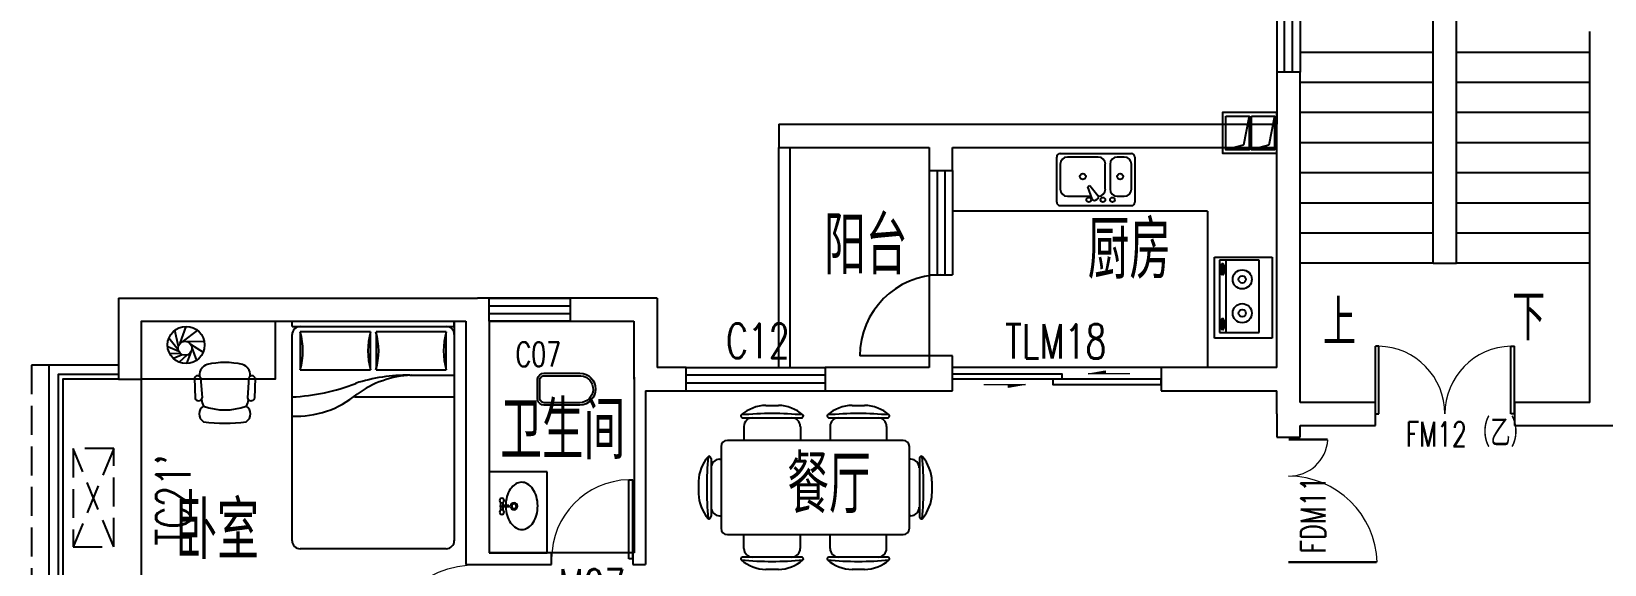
# Model space of a CAD drawing. Extents: x -503102 to -474302, y -636822 to -607622.
# Drawn here: x -503102 to -489524, y -627072 to -622472 of the extents above; entities that cross this region are included whole.
import ezdxf

# ---------------------------------------------------------------- set-up
doc = ezdxf.new("R2010")
doc.units = 0
doc.header["$LTSCALE"] = 1000
doc.header["$MEASUREMENT"] = 0
doc.linetypes.add('DASH', pattern=[0.35, 0.25, -0.1])
doc.layers.get('0').update_dxf_attribs({"linetype": 'CONTINUOUS'})
for name, color, linetype in [('BACONY', 6, 'CONTINUOUS'), ('FUR', 8, 'CONTINUOUS'), ('LVTRY', 8, 'CONTINUOUS'), ('PUB_DIM', 3, 'CONTINUOUS'), ('rname', 255, 'CONTINUOUS'), ('STAIR', 3, 'CONTINUOUS'), ('Text(文字)', 7, 'CONTINUOUS'), ('WALL', 2, 'CONTINUOUS'), ('WINDOW', 3, 'CONTINUOUS'), ('WINDOW_TEXT', 7, 'CONTINUOUS'), ('厨洁', 151, 'CONTINUOUS'), ('看线', 4, 'CONTINUOUS')]:
    doc.layers.add(name, color=color, linetype=linetype)
doc.layers.get('PUB_DIM').off()
doc.styles.add('_TCH_WINDOW', font='SIMPLEX', dxfattribs={"height": 3.5, "bigfont": 'GBCBIG'})
doc.styles.add('ATT', font='TXT')
doc.styles.add('DIM_FONT', font='ROMAND.shx', dxfattribs={"width": 0.7})
doc.styles.add('HZ', font='', dxfattribs={"width": 0.8})
doc.styles.get("Standard").update_dxf_attribs({"font": 'GBENOR', "bigfont": 'GBCBIG'})
doc.styles.get('HZ').set_extended_font_data('FangSong_GB2312')

# ---------------------------------------------------------------- blocks, each defined once
blk = doc.blocks.new('5345')
at = {"layer": 'FUR'}
for p, q in [((207280, 31820), (207370, 31820)), ((207900, 31820), (207990, 31820)), ((207117, 31730), (207533, 31730)), ((207737, 31730), (208152, 31730)), ((207122, 31669), (207122, 31568)), ((207528, 31669), (207528, 31568)), ((207742, 31669), (207742, 31568)), ((208148, 31669), (208148, 31568)), ((206958, 31523), (206958, 30936)), ((208267, 31568), (207003, 31568)), ((208312, 30936), (208312, 31523)), ((206886, 31437), (206886, 31022)), ((206947, 31432), (206958, 31432)), ((208323, 31432), (208312, 31432)), ((208384, 31437), (208384, 31022)), ((206796, 31274), (206796, 31185)), ((208474, 31274), (208474, 31185)), ((206947, 31026), (206958, 31026)), ((208323, 31026), (208312, 31026)), ((207003, 30891), (208267, 30891)), ((207122, 30790), (207122, 30891)), ((207528, 30790), (207528, 30891)), ((207742, 30790), (207742, 30891)), ((208148, 30790), (208148, 30891)), ((207533, 30729), (207117, 30729)), ((208152, 30729), (207737, 30729)), ((207370, 30639), (207280, 30639)), ((207990, 30639), (207900, 30639))]:
    blk.add_line(p, q, dxfattribs=at)
for centre, radius, start, end in [((207289, 31535), 285, 91.7651, 130.7265), ((207361, 31535), 285, 49.2735, 88.2349), ((207909, 31535), 285, 91.7651, 130.7265), ((207981, 31535), 285, 49.2735, 88.2349), ((207109, 31744), 9.02, 130.7265, 202.67), ((207117, 31748), 18, 202.67, 270), ((207325, 29313), 2448, 84.8023, 95.1977), ((207183, 31669), 60.9, 90, 180), ((207467, 31669), 60.9, 0, 90), ((207533, 31748), 18, 270, 337.33), ((207541, 31744), 9.02, 337.33, 409.2735), ((207729, 31744), 9.02, 130.7265, 202.67), ((207737, 31748), 18, 202.67, 270), ((207945, 29313), 2448, 84.8023, 95.1977), ((207803, 31669), 60.9, 90, 180), ((208087, 31669), 60.9, 0, 90), ((208152, 31748), 18, 270, 337.33), ((208161, 31744), 9.02, 337.33, 409.2735), ((207003, 31523), 45.1, 90, 180), ((208267, 31523), 45.1, 0, 90), ((207080, 31265), 285, 139.2735, 178.2349), ((209303, 31229), 2448, 174.8023, 185.1977), ((206871, 31445), 9.02, 67.33, 139.2735), ((206868, 31437), 18, 0, 67.33), ((206947, 31371), 60.9, 90, 180), ((208323, 31371), 60.9, 0, 90), ((208402, 31437), 18, 112.67, 180), ((208399, 31445), 9.02, 40.7265, 112.67), ((205967, 31229), 2448, 354.8023, 365.1977), ((208190, 31265), 285, 1.7651, 40.7265), ((207080, 31193), 285, 181.7651, 220.7265), ((208190, 31193), 285, 319.2735, 358.2349), ((206871, 31013), 9.02, 220.7265, 292.67), ((206868, 31022), 18, 292.67, 360), ((206947, 31087), 60.9, 180, 270), ((208323, 31087), 60.9, 270, 360), ((208402, 31022), 18, 180, 247.33), ((208399, 31013), 9.02, 247.33, 319.2735), ((207003, 30936), 45.1, 180, 270), ((208267, 30936), 45.1, 270, 360), ((207183, 30790), 60.9, 180, 270), ((207467, 30790), 60.9, 270, 360), ((207803, 30790), 60.9, 180, 270), ((208087, 30790), 60.9, 270, 360), ((207109, 30715), 9.02, 157.33, 229.2735), ((207117, 30711), 18, 90, 157.33), ((207289, 30924), 285, 229.2735, 268.2349), ((207325, 33146), 2448, 264.8023, 275.1977), ((207361, 30924), 285, 271.7651, 310.7265), ((207533, 30711), 18, 22.67, 90), ((207541, 30715), 9.02, 310.7265, 382.67), ((207729, 30715), 9.02, 157.33, 229.2735), ((207737, 30711), 18, 90, 157.33), ((207945, 33146), 2448, 264.8023, 275.1977), ((207909, 30924), 285, 229.2735, 268.2349), ((207981, 30924), 285, 271.7651, 310.7265), ((208152, 30711), 18, 22.67, 90), ((208161, 30715), 9.02, 310.7265, 382.67)]:
    blk.add_arc(centre, radius, start, end, dxfattribs=at)
blk = doc.blocks.new('M_C5')
for p, q in [((-60, 63), (-50, 152)), ((-28, 86), (7, 160)), ((-9, 88), (59, 149)), ((-54, -14), (-154, 45)), ((-71, 21), (-106, 120)), ((12, 83), (112, 114)), ((26, 75), (152, 50)), ((42, 53), (156, -35)), ((48, 21), (102, -123)), ((-26, -30), (-153, -47)), ((14, -26), (-99, -126)), ((41, -2), (5, -160))]:
    blk.add_line(p, q)
for centre, radius in [((0, 0), 160), ((-11, 28), 60)]:
    blk.add_circle(centre, radius)
at = {"width": 0.8, "flags": 9}
for tag in ['XSIZE', 'YSIZE']:
    blk.add_attdef(tag, (0, 0), '', height=0.5, dxfattribs=at)
blk = doc.blocks.new('12PSTG02')
at = {"color": 0, "linetype": 'ByBlock'}
for p, q in [((-5.882738, 11.493405), (-13.636493, 11.294805)), ((-5.73403, 9.170818), (-13.415554, 8.575543)), ((-4.996459, 9.562867), (-5.284204, 9.540568)), ((-5.882738, -11.493405), (-13.636493, -11.294805)), ((-5.73403, -9.170818), (-13.415554, -8.575543)), ((-4.996459, -9.562867), (-5.284204, -9.540568)), ((-4.996459, -9.562867), (-5.28099, -9.544821))]:
    blk.add_line(p, q, dxfattribs=at)
for centre, radius, start, end in [((39.486083, 0), 62.486083, 172.590731, 187.409269), ((-19.5, 6.311132), 3.452743, 30.392687, 149.607313), ((4.70097, 0), 22.70097, 159.208954, 200.791046), ((-12.998837, 0.943692), 7.999035, 97.334712, 116.212212), ((-13.097037, 9.970029), 1.4304, 112.156422, 257.133709), ((-6.286552, 10.301496), 1.258456, 296.04311, 431.283835), ((-4.647836, 5.578088), 4, 16.10866, 95), ((-28.187947, 0), 28.187947, 346.275006, 373.724994), ((-19.5, -6.311132), 3.452743, 210.392687, 329.607313), ((-12.998837, -1.056308), 7.999035, 243.61801, 261.904764), ((-13.097037, -9.970029), 1.4304, 102.866291, 247.843578), ((-6.286552, -10.301496), 1.258456, 288.716165, 423.95689), ((-4.647836, -5.578088), 4, 265, 343.89134)]:
    blk.add_arc(centre, radius, start, end, dxfattribs=at)
at = {"color": 0, "linetype": 'ByBlock', "style": 'ATT'}
for tag, p, flags in [('ITEM', (-22, -21), 3), ('ROOM_NUMBER', (-22, -29), 1)]:
    blk.add_attdef(tag, p, '', height=6, dxfattribs=dict(at, flags=flags))
blk = doc.blocks.new('-CHAI6')
at = {"xscale": 22.75, "yscale": 22.75, "zscale": 22.75}
blk.add_blockref('12PSTG02', (519, 28), dxfattribs=at)
blk = doc.blocks.new('434')
at = {"layer": 'FUR'}
for p, q in [((203562, 31869), (203562, 31915)), ((203562, 31915), (204962, 31915)), ((204962, 31869), (204962, 31915)), ((204962, 31915), (204962, 31499)), ((203562, 31869), (204962, 31869)), ((203562, 30021), (203562, 31799)), ((204239, 31822), (203632, 31822)), ((203632, 31822), (203632, 31495)), ((204239, 31495), (204239, 31822)), ((204892, 31822), (204286, 31822)), ((204286, 31822), (204286, 31495)), ((204892, 31495), (204892, 31822)), ((204962, 31799), (204962, 30021)), ((203632, 31495), (204239, 31495)), ((204286, 31495), (204892, 31495)), ((204577, 31449), (204962, 31449)), ((204099, 31262), (204962, 31262)), ((204892, 29951), (203632, 29951))]:
    blk.add_line(p, q, dxfattribs=at)
for centre, radius, start, end in [((203632, 31799), 70, 90, 180), ((203072, 31659), 583, 343.7398, 376.2602), ((204799, 31659), 583, 163.7398, 196.2602), ((203726, 31659), 583, 343.7398, 376.2602), ((205452, 31659), 583, 163.7398, 196.2602), ((204892, 31799), 70, 360, 450), ((203484, 32977), 1717, 272.616, 291.4069), ((204558, 29985), 1464, 89.2582, 107.8034), ((204627, 30592), 858, 92.5398, 126.0403), ((203597, 31921), 825, 267.5673, 309.5461), ((203632, 30021), 70, 180, 270), ((204892, 30022), 70, 270.033, 360.033)]:
    blk.add_arc(centre, radius, start, end, dxfattribs=at)
blk = doc.blocks.new('ewerw')
at = {"layer": '厨洁'}
for p, q in [((266353, 82673), (266853, 82673)), ((266353, 81973), (266353, 82673)), ((266397, 82646), (266397, 82024)), ((266739, 82646), (266397, 82646)), ((266421, 82603), (266404, 82603)), ((266404, 82603), (266404, 82539)), ((266430, 82614), (266419, 82614)), ((266421, 82539), (266421, 82603)), ((266453, 82646), (266453, 82024)), ((266739, 82024), (266739, 82646)), ((266853, 82673), (266853, 81973)), ((266404, 82539), (266421, 82539)), ((266429, 82522), (266419, 82522)), ((266397, 82024), (266739, 82024)), ((266404, 82130), (266404, 82066)), ((266421, 82130), (266404, 82130)), ((266404, 82066), (266421, 82066)), ((266430, 82141), (266419, 82141)), ((266429, 82049), (266419, 82049)), ((266421, 82066), (266421, 82130)), ((266853, 81973), (266353, 81973))]:
    blk.add_line(p, q, dxfattribs=at)
for points in [[(266419, 82522, 0.259034), (266422, 82524, 0.076276), (266427, 82535, 0.036515), (266430, 82549, 0.026615), (266431, 82568, 0.026615), (266430, 82587, 0.036515), (266427, 82600, 0.076276), (266422, 82612, 0.259034), (266419, 82614, 0.259034), (266415, 82612, 0.056762), (266411, 82603, 0.036515)], [(266429, 82522, 0.259034), (266433, 82524, 0.076276), (266438, 82535, 0.036515), (266440, 82549, 0.026615), (266441, 82568, 0.026615), (266440, 82587, 0.036515), (266438, 82600, 0.076276), (266433, 82612, 0.259034), (266429, 82614, 0.078462), (266428, 82614, 0.056762)], [(266410, 82539, 0.008736), (266410, 82535, 0.076276), (266415, 82524, 0.259034), (266419, 82522, 0.259034)], [(266410, 82066, 0.008736), (266410, 82062, 0.076276), (266415, 82051, 0.259034), (266419, 82049, 0.259034)], [(266419, 82049, 0.259034), (266422, 82051, 0.076276), (266427, 82062, 0.036515), (266430, 82076, 0.026615), (266431, 82095, 0.026615), (266430, 82114, 0.036515), (266427, 82127, 0.076276), (266422, 82139, 0.259034), (266419, 82141, 0.259034), (266415, 82139, 0.056762), (266411, 82130, 0.036515)], [(266429, 82049, 0.259034), (266433, 82051, 0.076276), (266438, 82062, 0.036515), (266440, 82076, 0.026615), (266441, 82095, 0.026615), (266440, 82114, 0.036515), (266438, 82127, 0.076276), (266433, 82139, 0.259034), (266429, 82141, 0.078462), (266428, 82141, 0.056762)]]:
    blk.add_lwpolyline(points, format="xyb", dxfattribs=at)
for centre, radius in [((266594, 82481), 82.5), ((266594, 82481), 31.6), ((266594, 82189), 82.5), ((266594, 82189), 31.6)]:
    blk.add_circle(centre, radius, dxfattribs=at)
blk = doc.blocks.new('drr')
at = {"layer": '厨洁'}
for p, q in [((264993, 83148), (264993, 83536)), ((265023, 83567), (265637, 83567)), ((265351, 83536), (265085, 83536)), ((265576, 83536), (265514, 83536)), ((265668, 83536), (265668, 83148)), ((265023, 83475), (265023, 83260)), ((265412, 83260), (265412, 83475)), ((265453, 83475), (265453, 83260)), ((265637, 83260), (265637, 83475)), ((265260, 83280), (265278, 83290)), ((265299, 83176), (265260, 83280)), ((265278, 83290), (265348, 83204)), ((265637, 83117), (265023, 83117)), ((265085, 83199), (265290, 83199)), ((265328, 83165), (265342, 83174)), ((265514, 83199), (265576, 83199))]:
    blk.add_line(p, q, dxfattribs=at)
for centre, radius in [((265218, 83368), 25.6), ((265540, 83368), 25.6), ((265269, 83168), 20.5), ((265391, 83168), 20.5), ((265473, 83168), 20.5)]:
    blk.add_circle(centre, radius, dxfattribs=at)
for centre, radius, start, end in [((265023, 83536), 30.7, 90, 180), ((265085, 83475), 61.4, 90, 180), ((265351, 83475), 61.4, 0, 90), ((265514, 83475), 61.4, 90, 180), ((265576, 83475), 61.4, 0, 90), ((265637, 83536), 30.7, 0, 90), ((265085, 83260), 61.4, 180, 270), ((265351, 83260), 61.4, 270, 360), ((265514, 83260), 61.4, 180, 270), ((265576, 83260), 61.4, 270, 360), ((265023, 83148), 30.7, 180, 270), ((265318, 83183), 20.5, 200.5377, 300), ((265332, 83191), 20.5, 300, 399.4623), ((265637, 83148), 30.7, 270, 360)]:
    blk.add_arc(centre, radius, start, end, dxfattribs=at)
blk = doc.blocks.new('_E0BEL')
for p, q in [((1, 118), (1, 175)), ((13, 118), (13, 175))]:
    blk.add_line(p, q)
at = {"elevation": 0}
for points in [[(-200, 8, -0.138026), (-186, 58, -0.10705), (-140, 105, -0.080655), (-76, 134, -0.06508), (1, 145, -0.068521)], [(13, 144, -0.061921), (86, 133, -0.080655), (149, 103, -0.10705), (194, 55, -0.138026), (208, 5, -0.138026), (193, -45, -0.10705), (147, -93, -0.080655), (84, -121, -0.068521), (3, -132, -0.068521), (-78, -120, -0.080655), (-141, -90, -0.10705), (-187, -42, -0.138026), (-200, 8, -0.138026)]]:
    blk.add_lwpolyline(points, format="xyb", dxfattribs=at)
for centre, radius in [((-43, 178, 0), 20), ((57, 178, 0), 20), ((7, 72, 0), 30), ((7, 72, 0), 20)]:
    blk.add_circle(centre, radius)
for centre, radius, start, end in [((7, -329, 0), 517, 86.4357, 93.5643), ((7, 685, 0), 517, 266.4357, 269.335), ((7, 175, 0), 6, 360, 180), ((7, 685, 0), 517, 270.665, 273.5643), ((7, 118, 0), 6, 180, 360)]:
    blk.add_arc(centre, radius, start, end)
at = {"style": 'DIM_FONT', "width": 0.8, "flags": 9}
for tag in ['XSIZE', 'YSIZE']:
    blk.add_attdef(tag, (0, 0), '', height=0.5, dxfattribs=at)
blk = doc.blocks.new('A$C182C7DDB')
at = {"layer": 'LVTRY', "linetype": 'Continuous'}
for p, q in [((230, 320), (181, 69)), ((450, 320), (401, 69)), ((181, 69), (30, 30)), ((401, 69), (250, 30))]:
    blk.add_line(p, q, dxfattribs=at)
for points in [[(470, 350), (0, 350), (0, 0), (470, 0)], [(30, 320), (230, 320), (230, 30), (30, 30)], [(250, 320), (450, 320), (450, 30), (250, 30)]]:
    blk.add_lwpolyline(points, close=True, dxfattribs=at)
blk = doc.blocks.new('A$C3D92468E')
at = {"layer": 'WINDOW', "linetype": 'DASH'}
for p, q in [((850, 0), (0, 350)), ((0, 0), (850, 350))]:
    blk.add_line(p, q, dxfattribs=at)
blk.add_lwpolyline([(850, 0), (850, 350), (0, 350), (0, 0)], close=True, dxfattribs=at)
blk = doc.blocks.new('$TCHSYS$WIN2D')
for p, q in [((-0.5, 0.5), (0.5, 0.5)), ((0.5, 0.167), (-0.5, 0.167)), ((0.5, -0.167), (-0.5, -0.167)), ((-0.5, -0.5), (0.5, -0.5))]:
    blk.add_line(p, q)
blk = doc.blocks.new('$DorLib2D$00000001')
for p, q in [((0.45, 0.975), (0.5, 0.975)), ((0.45, 0), (0.45, 0.975)), ((0.5, 0), (0.5, 0.975)), ((0.5, 0), (0.45, 0))]:
    blk.add_line(p, q)
at = {"lineweight": 13}
blk.add_arc((0.475, 0), 0.975, 91.4693, 180, dxfattribs=at)
blk = doc.blocks.new('$DorLib2D$00000002')
for p, q in [((-0.5, 0), (-0.5, 0.4875)), ((-0.475, 0.4875), (-0.5, 0.4875)), ((-0.475, 0), (-0.475, 0.4875)), ((0.475, 0), (0.475, 0.4875)), ((0.475, 0.4875), (0.5, 0.4875)), ((0.5, 0), (0.5, 0.4875)), ((-0.5, 0), (-0.475, 0)), ((0.5, 0), (0.475, 0))]:
    blk.add_line(p, q)
at = {"lineweight": 13}
for centre, start, end in [((-0.4875, 0), 0, 88.53072), ((0.4875, 0), 91.46928, 180)]:
    blk.add_arc(centre, 0.4875, start, end, dxfattribs=at)
blk = doc.blocks.new('$DorLib2D$00000019')
at = {"lineweight": 13}
for p, q in [((0.15, 0.025), (0.2319, 0.0395)), ((0.35, 0.025), (0.15, 0.025)), ((0.2319, 0.0395), (0.2319, 0.025)), ((-0.35, -0.025), (-0.15, -0.025)), ((-0.15, -0.025), (-0.2319, -0.0395)), ((-0.2319, -0.0395), (-0.2319, -0.025))]:
    blk.add_line(p, q, dxfattribs=at)
for points in [[(-0.5, 0), (0.0192, 0), (0.0192, 0.025), (-0.5, 0.025)], [(0.5, -0.025), (-0.024, -0.025), (-0.024, 0), (0.5, 0)]]:
    blk.add_lwpolyline(points, close=True)
for points in [[(0.2319, 0.0395), (0.2319, 0.025), (0.15, 0.025)], [(-0.2319, -0.0395), (-0.2319, -0.025), (-0.15, -0.025)]]:
    blk.add_solid(points, dxfattribs=at)
blk = doc.blocks.new('$DorLib2D$00000025')
at = {"const_width": 0.02}
for points in [[(0.481, -0.001), (0.481, 0.691)], [(-0.481, 0.001), (-0.481, 0.308)]]:
    blk.add_lwpolyline(points, dxfattribs=at)
at = {"lineweight": 13}
for centre, radius, start, end in [((0.505, -0.002), 0.699, 91.9397, 179.7238), ((-0.501, 0.003), 0.307, 359.7899, 445.7508)]:
    blk.add_arc(centre, radius, start, end, dxfattribs=at)

msp = doc.modelspace()

# ---------------------------------------------------------------- linework, layer by layer
msp.add_line((-499152, -626972), (-498652, -626972))
at = {"layer": 'BACONY'}
for p, q in [((-496652, -625372), (-496652, -623472)), ((-496552, -625372), (-496552, -623472))]:
    msp.add_line(p, q, dxfattribs=at)
at = {"layer": 'FUR'}
msp.add_lwpolyline([(-502152, -625472), (-502152, -624972), (-500999, -624971), (-500999, -625471)], close=True, dxfattribs=at)
at = {"layer": 'STAIR'}
for p, q in [((-491002, -622652), (-492152, -622652)), ((-489652, -622652), (-490802, -622652)), ((-491002, -622912), (-492152, -622912)), ((-489652, -622912), (-490802, -622912)), ((-491002, -623172), (-492152, -623172)), ((-489652, -623172), (-490802, -623172)), ((-491002, -623432), (-492152, -623432)), ((-489652, -623432), (-490802, -623432)), ((-491002, -623692), (-492152, -623692)), ((-489652, -623692), (-490802, -623692)), ((-491002, -623952), (-492152, -623952)), ((-489652, -623952), (-490802, -623952)), ((-491002, -624212), (-492152, -624212)), ((-489652, -624212), (-490802, -624212)), ((-491002, -624472), (-492152, -624472)), ((-489652, -624472), (-490802, -624472))]:
    msp.add_line(p, q, dxfattribs=at)
at = {"layer": 'WALL', "linetype": 'Continuous'}
for p, q in [((-491002, -624472), (-491002, -620052)), ((-490802, -624472), (-490802, -620052)), ((-489652, -624872), (-489652, -622472)), ((-492152, -622822), (-492352, -622822)), ((-492352, -622822), (-492352, -623272)), ((-492152, -623372), (-492152, -622822)), ((-496652, -623272), (-495252, -623272)), ((-496652, -623272), (-496652, -623472)), ((-495252, -623272), (-492352, -623272)), ((-496652, -623472), (-495352, -623472)), ((-495352, -623472), (-495352, -623672)), ((-495152, -623672), (-495152, -623472)), ((-495152, -623472), (-492352, -623472)), ((-492352, -625372), (-492352, -623472)), ((-492152, -625472), (-492152, -623372)), ((-495352, -623672), (-495152, -623672)), ((-491002, -624472), (-490802, -624472)), ((-502352, -624772), (-502352, -625472)), ((-502352, -624772), (-499252, -624772)), ((-499152, -624772), (-499252, -624772)), ((-499152, -624972), (-499152, -624772)), ((-497702, -624772), (-498452, -624772)), ((-498452, -624772), (-498452, -624972)), ((-497702, -624772), (-497702, -625372)), ((-502152, -625472), (-502152, -624972)), ((-502152, -624972), (-499352, -624972)), ((-499352, -624972), (-499352, -627072)), ((-499152, -624972), (-499152, -626972)), ((-498452, -624972), (-497902, -624972)), ((-497902, -624972), (-497902, -625472)), ((-489652, -625672), (-489652, -624872)), ((-497452, -625372), (-497702, -625372)), ((-497452, -625572), (-497452, -625372)), ((-495352, -625372), (-496252, -625372)), ((-496252, -625372), (-496252, -625572)), ((-495152, -625272), (-495352, -625272)), ((-495352, -625272), (-495352, -625372)), ((-495152, -625372), (-495152, -625272)), ((-495152, -625572), (-495152, -625372)), ((-492352, -625372), (-493352, -625372)), ((-493352, -625372), (-493352, -625572)), ((-502352, -625472), (-502152, -625472)), ((-497901, -625454), (-497901, -626972)), ((-492152, -625672), (-492152, -625472)), ((-497801, -625572), (-497452, -625572)), ((-497801, -625572), (-497801, -627072)), ((-496252, -625572), (-495252, -625572)), ((-495252, -625572), (-495152, -625572)), ((-493352, -625572), (-492352, -625572)), ((-492352, -625772), (-492352, -625572)), ((-492352, -625772), (-492352, -625972)), ((-491502, -625672), (-492152, -625672)), ((-491502, -625872), (-491502, -625672)), ((-489652, -625672), (-490302, -625672)), ((-490302, -625672), (-490302, -625872)), ((-492152, -625872), (-491502, -625872)), ((-492152, -625972), (-492152, -625872)), ((-490302, -625872), (-489452, -625872)), ((-492352, -625972), (-492152, -625972)), ((-498612, -626972), (-499152, -626972)), ((-498612, -627072), (-498612, -626972)), ((-497901, -626972), (-497912, -626972)), ((-497912, -626972), (-497912, -627072)), ((-499352, -627072), (-499152, -627072)), ((-499152, -627072), (-498612, -627072)), ((-497912, -627072), (-497801, -627072))]:
    msp.add_line(p, q, dxfattribs=at)
at = {"layer": 'WINDOW'}
for p, q in [((-495352, -623672), (-495352, -624572)), ((-495285, -623672), (-495285, -624572)), ((-495219, -623672), (-495219, -624572)), ((-495152, -623672), (-495152, -624572)), ((-495352, -624572), (-495152, -624572)), ((-499152, -624772), (-498452, -624772)), ((-499152, -624972), (-498452, -624972)), ((-495252, -625272), (-495952, -625272))]:
    msp.add_line(p, q, dxfattribs=at)
at = {"layer": 'WINDOW', "linetype": 'DASH'}
for p, q in [((-503102, -625352), (-503102, -627692)), ((-502952, -625352), (-503102, -625352))]:
    msp.add_line(p, q, dxfattribs=at)
at = {"layer": 'WINDOW', "linetype": 'Continuous'}
msp.add_line((-502152, -627572), (-502152, -625472), dxfattribs=at)
for points in [[(-502352, -625352), (-502952, -625352), (-502952, -627692), (-502352, -627692)], [(-502352, -625432), (-502872, -625432), (-502872, -627612), (-502352, -627612)], [(-502352, -625472), (-502832, -625472), (-502832, -627572), (-502352, -627572)]]:
    msp.add_lwpolyline(points, dxfattribs=at)
at = {"layer": 'WINDOW'}
msp.add_arc((-495252, -625272), 700, 90, 180, dxfattribs=at)
at = {"layer": '厨洁'}
for p, q in [((-492952, -624022), (-495152, -624022)), ((-492952, -624022), (-492952, -625372)), ((-498652, -626272), (-499152, -626272)), ((-498652, -626972), (-498652, -626272))]:
    msp.add_line(p, q, dxfattribs=at)
for points in [[(-498368, -625696), (-498676, -625696, -0.388189), (-498734, -625646), (-498734, -625471, -0.388189), (-498676, -625420), (-498368, -625420, -0.97895)], [(-498676, -625442), (-498359, -625442, -0.936623), (-498368, -625675), (-498676, -625675, -0.381636), (-498713, -625644), (-498713, -625472, -0.399536)]]:
    msp.add_lwpolyline(points, format="xyb", close=True, dxfattribs=at)
msp.add_lwpolyline([(-498429, -625675, 0, 0, 0.440649), (-498419, -625666, 0, 0, 0), (-498418, -625452, 0, 0, 0.411645), (-498427, -625443, 1.5, 1.5, 0)], format="xyseb", dxfattribs=at)
at = {"layer": '看线'}
for p, q in [((-495352, -624568), (-495352, -625372)), ((-493352, -625372), (-495152, -625372)), ((-497912, -626972), (-498612, -626972))]:
    msp.add_line(p, q, dxfattribs=at)

# ---------------------------------------------------------------- block references
at = {"layer": 'FUR'}
for name, p, rotation in [('M_C5', (-501767, -625177), 139.9999722317301), ('-CHAI6', (-501405, -625847), 89.99997222567605)]:
    msp.add_blockref(name, p, dxfattribs=dict(at, rotation=rotation))
msp.add_blockref('434', (-704414, -656887), dxfattribs=at)
at = {"layer": 'FUR', "xscale": 1.199999999953432, "yscale": 1.20000000001164, "zscale": 1.199999999999999}
msp.add_blockref('5345', (-745499, -663882), dxfattribs=at)
at = {"layer": 'PUB_DIM'}
msp.add_blockref('A$C182C7DDB', (-492822, -623522), dxfattribs=at)
at = {"layer": 'WINDOW', "xscale": -1200, "yscale": -200, "zscale": -1200, "rotation": 89.99999999996386}
msp.add_blockref('$TCHSYS$WIN2D', (-492252, -622222), dxfattribs=at)
at = {"layer": 'WINDOW', "linetype": 'Continuous'}
ref = msp.add_blockref('$TCHSYS$WIN2D', (-498802, -624872), dxfattribs=dict(at, xscale=-700, yscale=-200, zscale=-700))
ref.add_attrib('A', 'C07', (-498923, -625364), dxfattribs={"layer": 'WINDOW_TEXT', "linetype": 'Continuous', "height": 212.5, "style": '_TCH_WINDOW', "width": 0.705882})
ref = msp.add_blockref('$TCHSYS$WIN2D', (-496852, -625472), dxfattribs=dict(at, xscale=-1200, yscale=200, zscale=-1200, rotation=180))
ref.add_attrib('A', 'C12', (-497107, -625290), dxfattribs={"layer": 'WINDOW_TEXT', "linetype": 'Continuous', "height": 297.5, "style": '_TCH_WINDOW', "width": 0.705882})
ref = msp.add_blockref('$DorLib2D$00000019', (-494252, -625472), dxfattribs=dict(at, xscale=1800, yscale=1800, zscale=1800, rotation=180))
ref.add_attrib('A', 'TLM18', (-494697, -625295), dxfattribs={"layer": 'WINDOW_TEXT', "linetype": 'Continuous', "height": 297.5, "style": '_TCH_WINDOW', "width": 0.705882})
at = {"layer": 'WINDOW', "linetype": 'Continuous', "xscale": 1200, "yscale": 1200, "zscale": 1200}
msp.add_blockref('$DorLib2D$00000002', (-490902, -625772), dxfattribs=at)
at = {"layer": 'WINDOW', "linetype": 'Continuous', "rotation": 90}
msp.add_blockref('A$C3D92468E', (-502392, -626920), dxfattribs=at)
at = {"layer": 'WINDOW', "linetype": 'Continuous'}
ref = msp.add_blockref('$DorLib2D$00000025', (-492252, -626522), dxfattribs=dict(at, xscale=1100, yscale=1100, zscale=1100, rotation=269.9999999997332))
ref.add_attrib('A', 'FDM11', (-491933, -626975), dxfattribs={"layer": 'WINDOW_TEXT', "linetype": 'Continuous', "height": 212.5, "rotation": 90, "style": '_TCH_WINDOW', "width": 0.705882})
ref = msp.add_blockref('$DorLib2D$00000001', (-498262, -627022), dxfattribs=dict(at, xscale=700, yscale=700, zscale=700))
ref.add_attrib('A', 'M07', (-498552, -627408), dxfattribs={"layer": 'WINDOW_TEXT', "linetype": 'Continuous', "height": 297.5, "style": '_TCH_WINDOW', "width": 0.705882})
ref = msp.add_blockref('$DorLib2D$00000001', (-499252, -627522), dxfattribs=dict(at, xscale=900, yscale=-900, zscale=900, rotation=270))
ref.add_attrib('A', 'M09', (-499250, -627807), dxfattribs={"layer": 'WINDOW_TEXT', "linetype": 'Continuous', "height": 297.5, "rotation": 90, "style": '_TCH_WINDOW', "width": 0.705882})
at = {"layer": '厨洁'}
for name in ['drr', 'ewerw']:
    msp.add_blockref(name, (-759245, -707092), dxfattribs=at)
at = {"layer": '厨洁', "xscale": -1, "rotation": 90}
msp.add_blockref('_E0BEL', (-498864, -626562, 0), dxfattribs=at)

# ---------------------------------------------------------------- texts
at = {"layer": 'rname'}
for s, p in [('阳台', (-496260, -624568)), ('厨房', (-493985, -624606)), ('卫生间', (-499056, -626163)), ('餐厅', (-496578, -626630)), ('卧室', (-501859, -627027))]:
    msp.add_text(s, height=500, dxfattribs=at).set_placement(p)
at = {"layer": 'Text(文字)', "style": 'HZ', "width": 0.6}
for s, p in [('上', (-491955, -625145)), ('下', (-490322, -625100))]:
    msp.add_text(s, height=350, dxfattribs=at).set_placement(p)
at = {"layer": 'WINDOW_TEXT', "linetype": 'Continuous', "style": '_TCH_WINDOW'}
msp.add_text('（乙）', height=241.1, dxfattribs=at).set_placement((-490683, -626054))
at = {"layer": 'WINDOW_TEXT', "linetype": 'Continuous', "style": '_TCH_WINDOW', "width": 0.705882}
msp.add_text('FM12', height=212.5, dxfattribs=at).set_placement((-491240, -626054))
msp.add_text("TC21'", height=297.5, rotation=90, dxfattribs=at).set_placement((-501728, -626907))

doc.saveas('drawing.dxf')
